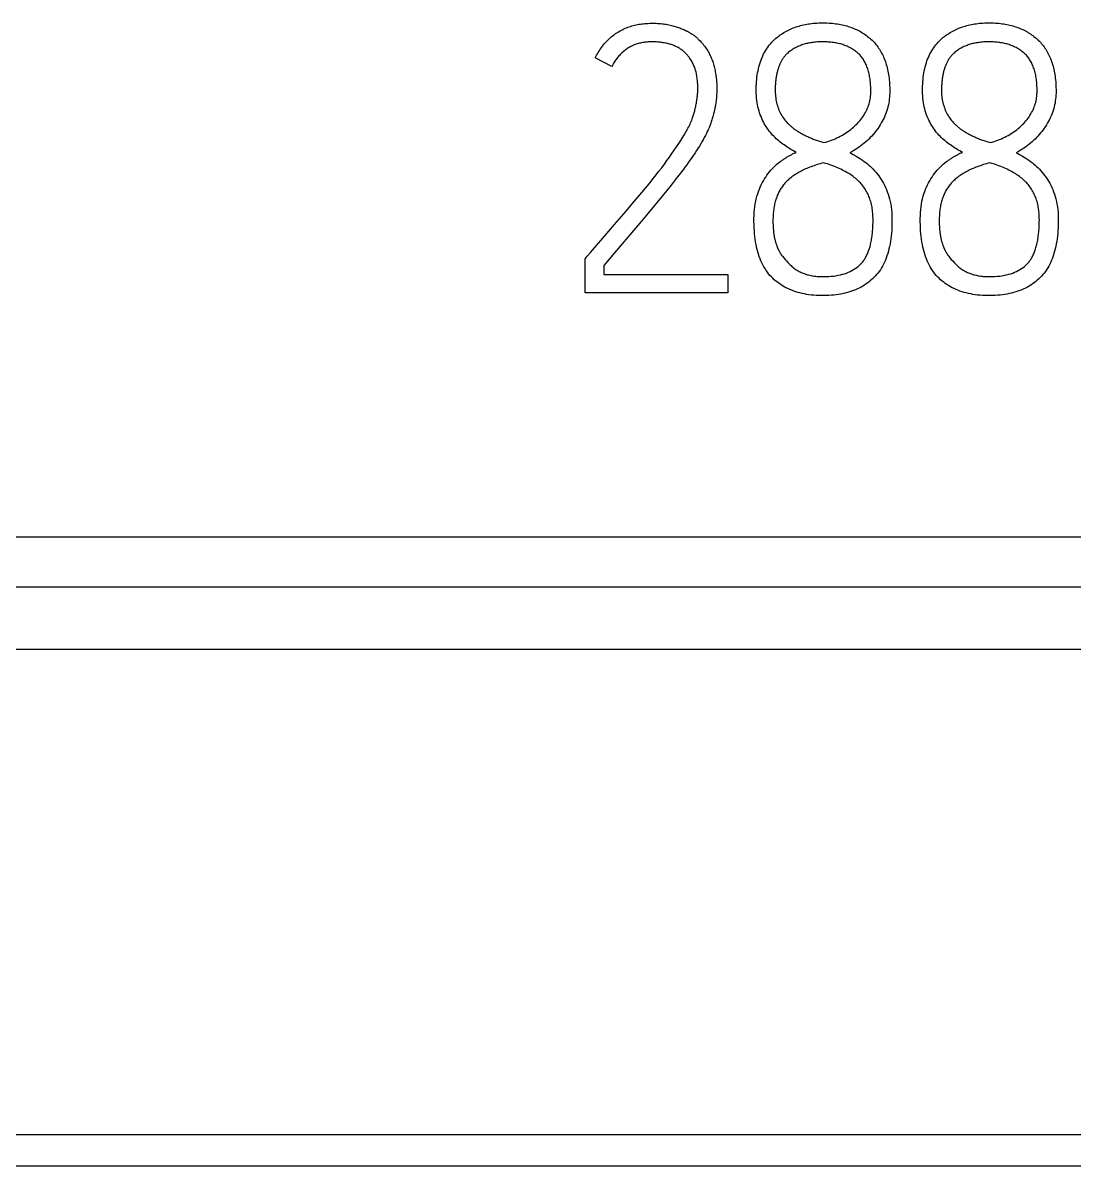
# Model space of a CAD drawing. Header units: inches. Extents: x 9000 to 22395, y 8106 to 17135.
# Drawn here: x 10247.93 to 10261.86, y 8432.73 to 8447.88 of the extents above; entities that cross this region are included whole.
import ezdxf

# ---------------------------------------------------------------- set-up
doc = ezdxf.new("R2010")
doc.units = ezdxf.units.IN
doc.header["$MEASUREMENT"] = 0
doc.layers.add('20000_FRONT_O', color=7, linetype='Continuous')
doc.layers.add('20500_FRONT_O_LABELING', color=7, linetype='Continuous')

# ---------------------------------------------------------------- blocks, each defined once
blk = doc.blocks.new('A$C21A67833')
at = {"layer": '20000_FRONT_O', "linetype": 'Continuous'}
for p, q in [((107.7639, 65.3462), (61.0212, 65.3462)), ((107.7639, 65.0475), (61.0212, 65.0475)), ((107.7639, 64.6773), (61.0212, 64.6773)), ((107.7639, 61.7827), (61.0212, 61.7827)), ((107.7639, 61.5951), (61.0212, 61.5951))]:
    blk.add_line(p, q, dxfattribs=at)
at = {"layer": '20500_FRONT_O_LABELING', "linetype": 'Continuous'}
for p, q in [((89.7102, 68.1542), (89.6104, 68.2052)), ((90.0633, 67.4457), (90.0372, 67.4135)), ((90.0105, 67.3807), (89.9829, 67.3473)), ((90.0372, 67.4135), (90.0105, 67.3807)), ((89.9547, 67.3133), (89.9258, 67.2787)), ((89.9829, 67.3473), (89.9547, 67.3133)), ((89.7262, 67.2105), (89.7957, 67.2918)), ((89.9258, 67.2787), (89.8961, 67.2435)), ((89.5818, 67.0436), (89.6928, 67.1716)), ((89.6928, 67.1716), (89.7262, 67.2105)), ((89.5636, 67.0226), (89.5818, 67.0436)), ((89.7254, 67.0426), (89.6614, 66.967)), ((89.5502, 67.007), (89.5636, 67.0226)), ((89.5502, 66.8029), (89.5502, 67.007)), ((89.6614, 66.967), (89.6614, 66.9137)), ((89.6614, 66.9137), (90.4026, 66.9137)), ((90.4026, 66.9137), (90.4026, 66.8029)), ((90.4026, 66.8029), (89.5502, 66.8029))]:
    blk.add_line(p, q, dxfattribs=at)
for points in [[(89.6104, 68.2052), (89.6147, 68.2136), (89.6192, 68.2219), (89.6238, 68.23), (89.6285, 68.2379), (89.6333, 68.2456), (89.6382, 68.2531), (89.6433, 68.2605), (89.6484, 68.2677), (89.6537, 68.2747), (89.659, 68.2816), (89.6645, 68.2883), (89.6701, 68.2948), (89.6758, 68.3011), (89.6816, 68.3072), (89.6875, 68.3132), (89.6935, 68.319), (89.6997, 68.3246), (89.7059, 68.33), (89.7123, 68.3353), (89.7188, 68.3404), (89.7254, 68.3453), (89.7321, 68.3501), (89.7389, 68.3546), (89.7458, 68.359), (89.7528, 68.3632), (89.76, 68.3673), (89.7672, 68.3711), (89.7746, 68.3748), (89.7821, 68.3783), (89.7897, 68.3817), (89.7974, 68.3848), (89.8052, 68.3878), (89.8131, 68.3906), (89.8212, 68.3932), (89.8293, 68.3957), (89.8376, 68.398), (89.8459, 68.4001), (89.8544, 68.402), (89.863, 68.4038), (89.8717, 68.4053), (89.8805, 68.4067), (89.8895, 68.408), (89.8985, 68.409), (89.9076, 68.4099), (89.9169, 68.4106), (89.9263, 68.4111), (89.9358, 68.4115), (89.9454, 68.4116), (89.955, 68.4116), (89.9645, 68.4115), (89.9739, 68.4112), (89.9831, 68.4107), (89.9921, 68.4102), (90.0009, 68.4094), (90.0096, 68.4086), (90.0181, 68.4076), (90.0264, 68.4065), (90.0346, 68.4052), (90.0426, 68.4038), (90.0505, 68.4022), (90.0582, 68.4006), (90.0657, 68.3987), (90.0731, 68.3968), (90.0804, 68.3948), (90.0875, 68.3927), (90.0945, 68.3905), (90.1014, 68.3883), (90.1081, 68.386), (90.1148, 68.3836), (90.1212, 68.3811), (90.1276, 68.3786), (90.1338, 68.376), (90.1399, 68.3734), (90.1459, 68.3707), (90.1517, 68.368), (90.1575, 68.3652)], [(90.6802, 68.3141), (90.6868, 68.32), (90.6934, 68.3257), (90.7003, 68.3312), (90.7072, 68.3365), (90.7143, 68.3416), (90.7215, 68.3466), (90.7288, 68.3514), (90.7362, 68.356), (90.7438, 68.3605), (90.7515, 68.3648), (90.7593, 68.3689), (90.7673, 68.3728), (90.7753, 68.3765), (90.7835, 68.3801), (90.7919, 68.3835), (90.8003, 68.3867), (90.8089, 68.3897), (90.8176, 68.3925), (90.8265, 68.3952), (90.8354, 68.3977), (90.8445, 68.4), (90.8537, 68.4022), (90.8631, 68.4041), (90.8726, 68.4059), (90.8822, 68.4075), (90.8919, 68.4089), (90.9018, 68.4102), (90.9118, 68.4112), (90.9219, 68.4121), (90.9321, 68.4128), (90.9425, 68.4134), (90.953, 68.4137), (90.9744, 68.4139), (90.985, 68.4137), (90.9955, 68.4133), (91.0058, 68.4128), (91.016, 68.4121), (91.0261, 68.4112), (91.0361, 68.4102), (91.0459, 68.409), (91.0556, 68.4076), (91.0652, 68.406), (91.0747, 68.4042), (91.084, 68.4023), (91.0931, 68.4002), (91.1022, 68.3979), (91.1111, 68.3955), (91.1199, 68.3929), (91.1286, 68.3901), (91.1371, 68.3871), (91.1455, 68.384), (91.1537, 68.3807), (91.1619, 68.3772), (91.1699, 68.3735), (91.1778, 68.3697), (91.1855, 68.3657), (91.1931, 68.3615), (91.2006, 68.3572), (91.208, 68.3526), (91.2152, 68.3479), (91.2223, 68.3431), (91.2293, 68.338), (91.2361, 68.3328), (91.2428, 68.3274), (91.2494, 68.3219), (91.2558, 68.3161), (91.2621, 68.3102), (91.2683, 68.3041), (91.2743, 68.2979), (91.28, 68.2914), (91.2856, 68.2848), (91.291, 68.278), (91.2963, 68.2711), (91.3013, 68.2639), (91.3062, 68.2566), (91.3108, 68.2492), (91.3153, 68.2415), (91.3196, 68.2337), (91.3238, 68.2256), (91.3277, 68.2175), (91.3314, 68.2091), (91.335, 68.2006), (91.3384, 68.1919), (91.3416, 68.183), (91.3446, 68.1739), (91.3475, 68.1647), (91.3501, 68.1553), (91.3526, 68.1457), (91.3549, 68.136), (91.357, 68.1261), (91.3589, 68.116), (91.3606, 68.1057), (91.3622, 68.0953), (91.3636, 68.0847), (91.3648, 68.0739), (91.3658, 68.063), (91.3666, 68.0518), (91.3672, 68.0405), (91.3677, 68.0291), (91.3679, 68.0174), (91.368, 68.0056), (91.3679, 67.9938), (91.3673, 67.982), (91.3665, 67.9704), (91.3652, 67.9588), (91.3637, 67.9473), (91.3617, 67.9359), (91.3595, 67.9246), (91.3568, 67.9134), (91.3539, 67.9023), (91.3505, 67.8913), (91.3468, 67.8803), (91.3428, 67.8695), (91.3384, 67.8587), (91.3337, 67.8481), (91.3286, 67.8375), (91.3232, 67.827), (91.3174, 67.8167), (91.3113, 67.8064), (91.3048, 67.7962), (91.298, 67.7861), (91.291, 67.7763), (91.2836, 67.7666), (91.2761, 67.7571), (91.2682, 67.7479), (91.2601, 67.7388), (91.2517, 67.7299), (91.2431, 67.7212), (91.2342, 67.7128), (91.225, 67.7045), (91.2156, 67.6964), (91.2059, 67.6886), (91.196, 67.6809), (91.1858, 67.6735), (91.1753, 67.6662), (91.1645, 67.6592), (91.1535, 67.6523), (91.1423, 67.6457), (91.1307, 67.6393)], [(91.6723, 68.3141), (91.6789, 68.32), (91.6856, 68.3257), (91.6924, 68.3312), (91.6993, 68.3365), (91.7064, 68.3416), (91.7136, 68.3466), (91.7209, 68.3514), (91.7283, 68.356), (91.7359, 68.3605), (91.7436, 68.3648), (91.7514, 68.3689), (91.7594, 68.3728), (91.7675, 68.3765), (91.7757, 68.3801), (91.784, 68.3835), (91.7924, 68.3867), (91.801, 68.3897), (91.8097, 68.3925), (91.8186, 68.3952), (91.8275, 68.3977), (91.8366, 68.4), (91.8459, 68.4022), (91.8552, 68.4041), (91.8647, 68.4059), (91.8743, 68.4075), (91.884, 68.4089), (91.8939, 68.4102), (91.9039, 68.4112), (91.914, 68.4121), (91.9242, 68.4128), (91.9346, 68.4134), (91.9451, 68.4137), (91.9665, 68.4139), (91.9771, 68.4137), (91.9876, 68.4133), (91.9979, 68.4128), (92.0082, 68.4121), (92.0183, 68.4112), (92.0282, 68.4102), (92.0381, 68.409), (92.0478, 68.4076), (92.0573, 68.406), (92.0668, 68.4042), (92.0761, 68.4023), (92.0853, 68.4002), (92.0943, 68.3979), (92.1032, 68.3955), (92.112, 68.3929), (92.1207, 68.3901), (92.1292, 68.3871), (92.1376, 68.384), (92.1459, 68.3807), (92.154, 68.3772), (92.162, 68.3735), (92.1699, 68.3697), (92.1776, 68.3657), (92.1852, 68.3615), (92.1927, 68.3572), (92.2001, 68.3526), (92.2073, 68.3479), (92.2144, 68.3431), (92.2214, 68.338), (92.2282, 68.3328), (92.2349, 68.3274), (92.2415, 68.3219), (92.2479, 68.3161), (92.2543, 68.3102), (92.2604, 68.3041), (92.2664, 68.2979), (92.2721, 68.2914), (92.2777, 68.2848), (92.2832, 68.278), (92.2884, 68.2711), (92.2934, 68.2639), (92.2983, 68.2566), (92.3029, 68.2492), (92.3074, 68.2415), (92.3117, 68.2337), (92.3159, 68.2256), (92.3198, 68.2175), (92.3236, 68.2091), (92.3271, 68.2006), (92.3305, 68.1919), (92.3337, 68.183), (92.3367, 68.1739), (92.3396, 68.1647), (92.3422, 68.1553), (92.3447, 68.1457), (92.347, 68.136), (92.3491, 68.1261), (92.351, 68.116), (92.3528, 68.1057), (92.3543, 68.0953), (92.3557, 68.0847), (92.3569, 68.0739), (92.3579, 68.063), (92.3587, 68.0518), (92.3593, 68.0405), (92.3598, 68.0291), (92.3601, 68.0174), (92.3602, 68.0056), (92.36, 67.9938), (92.3595, 67.982), (92.3586, 67.9704), (92.3574, 67.9588), (92.3558, 67.9473), (92.3539, 67.9359), (92.3516, 67.9246), (92.3489, 67.9134), (92.346, 67.9023), (92.3426, 67.8913), (92.339, 67.8803), (92.3349, 67.8695), (92.3306, 67.8587), (92.3258, 67.8481), (92.3207, 67.8375), (92.3153, 67.827), (92.3095, 67.8167), (92.3034, 67.8064), (92.2969, 67.7962), (92.2901, 67.7861), (92.2831, 67.7763), (92.2758, 67.7666), (92.2682, 67.7571), (92.2603, 67.7479), (92.2522, 67.7388), (92.2439, 67.7299), (92.2352, 67.7212), (92.2263, 67.7128), (92.2172, 67.7045), (92.2077, 67.6964), (92.198, 67.6886), (92.1881, 67.6809), (92.1779, 67.6735), (92.1674, 67.6662), (92.1567, 67.6592), (92.1457, 67.6523), (92.1344, 67.6457), (92.1229, 67.6393)], [(90.1575, 68.3652), (90.1607, 68.3635), (90.1638, 68.3618), (90.1669, 68.3601), (90.17, 68.3583), (90.173, 68.3566), (90.176, 68.3548), (90.179, 68.353), (90.1819, 68.3512), (90.1847, 68.3494), (90.1875, 68.3475), (90.1903, 68.3456), (90.1931, 68.3437), (90.1958, 68.3418), (90.1984, 68.3399), (90.2011, 68.338), (90.2036, 68.336), (90.2062, 68.334), (90.2087, 68.332), (90.2111, 68.33), (90.2136, 68.328), (90.2159, 68.3259), (90.2183, 68.3238), (90.2206, 68.3217), (90.2228, 68.3196)], [(90.1741, 68.2052), (90.1708, 68.2096), (90.1674, 68.2139), (90.164, 68.2181), (90.1605, 68.2222), (90.1568, 68.2262), (90.1531, 68.2301), (90.1493, 68.2339), (90.1454, 68.2376), (90.1414, 68.2411), (90.1372, 68.2446), (90.133, 68.248), (90.1287, 68.2512), (90.1244, 68.2544), (90.1199, 68.2575), (90.1153, 68.2604), (90.1106, 68.2633), (90.1059, 68.266), (90.101, 68.2686), (90.096, 68.2712), (90.091, 68.2736), (90.0858, 68.2759), (90.0806, 68.2782), (90.0753, 68.2803), (90.0698, 68.2823), (90.0643, 68.2842), (90.0587, 68.286), (90.053, 68.2877), (90.0472, 68.2893), (90.0413, 68.2908), (90.0353, 68.2922), (90.0292, 68.2935), (90.023, 68.2947), (90.0167, 68.2957), (90.0103, 68.2967), (90.0039, 68.2976), (89.9973, 68.2983), (89.9907, 68.299), (89.9839, 68.2996), (89.9771, 68.3), (89.9701, 68.3004), (89.9631, 68.3006), (89.9559, 68.3007), (89.9487, 68.3008), (89.9415, 68.3007), (89.9344, 68.3005), (89.9274, 68.3001), (89.9204, 68.2996), (89.9136, 68.2989), (89.9068, 68.2981), (89.9001, 68.2971), (89.8935, 68.296), (89.887, 68.2948), (89.8806, 68.2934), (89.8742, 68.2919), (89.868, 68.2902), (89.8618, 68.2884), (89.8557, 68.2864), (89.8497, 68.2843), (89.8438, 68.2821), (89.838, 68.2797), (89.8323, 68.2771), (89.8266, 68.2745), (89.8211, 68.2716), (89.8156, 68.2687), (89.8102, 68.2656), (89.8049, 68.2623), (89.7997, 68.2589), (89.7945, 68.2554), (89.7895, 68.2517), (89.7845, 68.2478), (89.7797, 68.2439), (89.7749, 68.2397), (89.7702, 68.2355), (89.7656, 68.2311), (89.7611, 68.2265), (89.7566, 68.2218), (89.7523, 68.217), (89.748, 68.212), (89.7438, 68.2069), (89.7398, 68.2016), (89.7358, 68.1962), (89.7318, 68.1906), (89.728, 68.1849), (89.7243, 68.179), (89.7206, 68.173), (89.717, 68.1669), (89.7136, 68.1606), (89.7102, 68.1542)], [(90.2228, 68.3196), (90.2298, 68.3128), (90.2364, 68.3061), (90.2426, 68.2994), (90.2486, 68.2927), (90.2542, 68.2861), (90.2595, 68.2796), (90.2645, 68.2731), (90.2691, 68.2666), (90.2736, 68.2601), (90.2779, 68.2534), (90.2821, 68.2467), (90.286, 68.2399), (90.2898, 68.2331), (90.2934, 68.2261), (90.2969, 68.2191), (90.3001, 68.212), (90.3033, 68.2049), (90.3062, 68.1977), (90.309, 68.1903), (90.3116, 68.183), (90.314, 68.1755), (90.3163, 68.168), (90.3185, 68.1604), (90.3204, 68.1528), (90.3223, 68.1451), (90.324, 68.1375), (90.3256, 68.1298), (90.3271, 68.1221), (90.3285, 68.1144), (90.3297, 68.1067), (90.3308, 68.0989), (90.3319, 68.0912), (90.3328, 68.0835), (90.3336, 68.0757), (90.3342, 68.068), (90.3348, 68.0602), (90.3353, 68.0525), (90.3356, 68.0447), (90.3358, 68.0369), (90.3359, 68.0292), (90.3358, 68.0136), (90.3354, 67.9981), (90.3346, 67.9827), (90.3334, 67.9673), (90.3318, 67.9521), (90.3299, 67.9369), (90.3275, 67.9217), (90.3248, 67.9067), (90.3218, 67.8919), (90.3186, 67.8775), (90.3168, 67.8704), (90.315, 67.8633), (90.3132, 67.8564), (90.3112, 67.8495), (90.3093, 67.8428), (90.3072, 67.8361), (90.3051, 67.8295), (90.3028, 67.823), (90.3006, 67.8166), (90.2982, 67.8103)], [(90.8089, 67.6415), (90.793, 67.6503), (90.785, 67.6548), (90.7771, 67.6596), (90.7692, 67.6644), (90.7612, 67.6695), (90.7533, 67.6747), (90.7453, 67.68), (90.7374, 67.6855), (90.7294, 67.6912), (90.7214, 67.6971), (90.7136, 67.7031), (90.7058, 67.7095), (90.6983, 67.716), (90.6908, 67.7229), (90.6835, 67.7299), (90.6763, 67.7372), (90.6693, 67.7447), (90.6625, 67.7525), (90.6557, 67.7605), (90.6492, 67.7688), (90.6428, 67.7773), (90.6366, 67.786), (90.6306, 67.7951), (90.6249, 67.8044), (90.6194, 67.8139), (90.6142, 67.8238), (90.6092, 67.8339), (90.6044, 67.8443), (90.5999, 67.8549), (90.5956, 67.8659), (90.5916, 67.8771), (90.5879, 67.8886), (90.5845, 67.9005), (90.5816, 67.9126), (90.579, 67.9251), (90.5768, 67.9379), (90.5749, 67.951), (90.5735, 67.9644), (90.5724, 67.9781), (90.5717, 67.9921), (90.5713, 68.0065), (90.5713, 68.021), (90.5717, 68.0354), (90.5723, 68.0494), (90.5732, 68.0632), (90.5743, 68.0767), (90.5758, 68.09), (90.5776, 68.103), (90.5796, 68.1157), (90.5819, 68.1282), (90.5845, 68.1404), (90.5874, 68.1523), (90.5906, 68.164), (90.5941, 68.1754), (90.5978, 68.1865), (90.6018, 68.1973), (90.6062, 68.2079), (90.6108, 68.2182), (90.6156, 68.2283), (90.6208, 68.2381), (90.6263, 68.2476), (90.632, 68.2569), (90.6381, 68.2658), (90.6444, 68.2746), (90.651, 68.283), (90.6578, 68.2912), (90.665, 68.2991), (90.6725, 68.3067), (90.6802, 68.3141)], [(90.9754, 67.6994), (90.987, 67.7028), (90.9984, 67.7064), (91.0097, 67.7103), (91.0207, 67.7143), (91.0314, 67.7185), (91.042, 67.723), (91.0524, 67.7276), (91.0625, 67.7324), (91.0724, 67.7375), (91.0822, 67.7428), (91.0916, 67.7482), (91.1009, 67.7539), (91.11, 67.7598), (91.1188, 67.7659), (91.1275, 67.7722), (91.1359, 67.7787), (91.1441, 67.7854), (91.1521, 67.7923), (91.1598, 67.7994), (91.1674, 67.8068), (91.1747, 67.8143), (91.1818, 67.8221), (91.1886, 67.8299), (91.1951, 67.8379), (91.2012, 67.8459), (91.207, 67.854), (91.2125, 67.8622), (91.2176, 67.8705), (91.2224, 67.8788), (91.2269, 67.8873), (91.231, 67.8958), (91.2348, 67.9044), (91.2383, 67.9132), (91.2415, 67.922), (91.2443, 67.9309), (91.2468, 67.9399), (91.2489, 67.9489), (91.2507, 67.9581), (91.2522, 67.9674), (91.2534, 67.9767), (91.2542, 67.9862), (91.2547, 67.9957), (91.2549, 68.0054), (91.2548, 68.015), (91.2546, 68.0244), (91.2543, 68.0337), (91.2538, 68.0428), (91.2532, 68.0517), (91.2524, 68.0605), (91.2515, 68.0691), (91.2504, 68.0775), (91.2492, 68.0858), (91.2478, 68.0939), (91.2464, 68.1018), (91.2447, 68.1096), (91.2429, 68.1172), (91.241, 68.1246), (91.239, 68.1318), (91.2368, 68.1389), (91.2344, 68.1459), (91.2319, 68.1526), (91.2293, 68.1592), (91.2265, 68.1656), (91.2236, 68.1719), (91.2205, 68.1779), (91.2173, 68.1839), (91.214, 68.1896), (91.2105, 68.1952), (91.2069, 68.2006), (91.2031, 68.2058), (91.1991, 68.2109), (91.1951, 68.2158), (91.1909, 68.2206), (91.1865, 68.2251), (91.182, 68.2295), (91.1774, 68.2338), (91.1726, 68.2379), (91.1678, 68.2419), (91.1628, 68.2457), (91.1577, 68.2494), (91.1525, 68.253), (91.1472, 68.2565), (91.1417, 68.2598), (91.1362, 68.263), (91.1305, 68.2661), (91.1248, 68.269), (91.1189, 68.2718), (91.1129, 68.2745), (91.1068, 68.2771), (91.1005, 68.2795), (91.0942, 68.2818), (91.0877, 68.2839), (91.0812, 68.286), (91.0745, 68.2879), (91.0677, 68.2896), (91.0608, 68.2913), (91.0538, 68.2928), (91.0467, 68.2942), (91.0394, 68.2954), (91.0321, 68.2965), (91.0246, 68.2975), (91.017, 68.2984), (91.0093, 68.2991), (91.0015, 68.2997), (90.9936, 68.3002), (90.9855, 68.3005), (90.9773, 68.3007), (90.9691, 68.3008), (90.9608, 68.3007), (90.9526, 68.3005), (90.9446, 68.3002), (90.9366, 68.2998), (90.9288, 68.2992), (90.921, 68.2985), (90.9134, 68.2977), (90.9059, 68.2967), (90.8985, 68.2956), (90.8913, 68.2944), (90.8841, 68.293), (90.8771, 68.2915), (90.8701, 68.2899), (90.8633, 68.2881), (90.8566, 68.2863), (90.85, 68.2842), (90.8435, 68.2821), (90.8372, 68.2798), (90.8309, 68.2774), (90.8248, 68.2749), (90.8187, 68.2722), (90.8128, 68.2694), (90.807, 68.2665), (90.8013, 68.2634), (90.7957, 68.2602), (90.7903, 68.2569), (90.7849, 68.2534), (90.7797, 68.2498), (90.7745, 68.2461), (90.7695, 68.2423), (90.7646, 68.2383), (90.7598, 68.2341)], [(91.801, 67.6415), (91.7851, 67.6503), (91.7771, 67.6548), (91.7692, 67.6596), (91.7613, 67.6644), (91.7533, 67.6695), (91.7454, 67.6747), (91.7374, 67.68), (91.7295, 67.6855), (91.7215, 67.6912), (91.7136, 67.6971), (91.7057, 67.7031), (91.698, 67.7095), (91.6904, 67.716), (91.6829, 67.7229), (91.6756, 67.7299), (91.6685, 67.7372), (91.6614, 67.7447), (91.6546, 67.7525), (91.6478, 67.7605), (91.6413, 67.7688), (91.6349, 67.7773), (91.6287, 67.786), (91.6227, 67.7951), (91.617, 67.8044), (91.6115, 67.8139), (91.6063, 67.8238), (91.6013, 67.8339), (91.5965, 67.8443), (91.592, 67.8549), (91.5877, 67.8659), (91.5837, 67.8771), (91.58, 67.8886), (91.5767, 67.9005), (91.5737, 67.9126), (91.5711, 67.9251), (91.5689, 67.9379), (91.5671, 67.951), (91.5656, 67.9644), (91.5645, 67.9781), (91.5638, 67.9921), (91.5634, 68.0065), (91.5635, 68.021), (91.5638, 68.0354), (91.5644, 68.0494), (91.5653, 68.0632), (91.5665, 68.0767), (91.5679, 68.09), (91.5697, 68.103), (91.5717, 68.1157), (91.574, 68.1282), (91.5766, 68.1404), (91.5795, 68.1523), (91.5827, 68.164), (91.5862, 68.1754), (91.5899, 68.1865), (91.594, 68.1973), (91.5983, 68.2079), (91.6029, 68.2182), (91.6078, 68.2283), (91.6129, 68.2381), (91.6184, 68.2476), (91.6241, 68.2569), (91.6302, 68.2658), (91.6365, 68.2746), (91.6431, 68.283), (91.65, 68.2912), (91.6571, 68.2991), (91.6646, 68.3067), (91.6723, 68.3141)], [(91.9675, 67.6994), (91.9791, 67.7028), (91.9906, 67.7064), (92.0018, 67.7103), (92.0128, 67.7143), (92.0236, 67.7185), (92.0341, 67.723), (92.0445, 67.7276), (92.0546, 67.7324), (92.0646, 67.7375), (92.0743, 67.7428), (92.0838, 67.7482), (92.093, 67.7539), (92.1021, 67.7598), (92.111, 67.7659), (92.1196, 67.7722), (92.128, 67.7787), (92.1362, 67.7854), (92.1442, 67.7923), (92.152, 67.7994), (92.1595, 67.8068), (92.1669, 67.8143), (92.174, 67.8221), (92.1808, 67.8299), (92.1872, 67.8379), (92.1933, 67.8459), (92.1991, 67.854), (92.2046, 67.8622), (92.2097, 67.8705), (92.2145, 67.8788), (92.219, 67.8873), (92.2231, 67.8958), (92.227, 67.9044), (92.2304, 67.9132), (92.2336, 67.922), (92.2364, 67.9309), (92.2389, 67.9399), (92.241, 67.9489), (92.2429, 67.9581), (92.2444, 67.9674), (92.2455, 67.9767), (92.2464, 67.9862), (92.2469, 67.9957), (92.247, 68.0054), (92.247, 68.015), (92.2468, 68.0244), (92.2464, 68.0337), (92.2459, 68.0428), (92.2453, 68.0517), (92.2445, 68.0605), (92.2436, 68.0691), (92.2425, 68.0775), (92.2413, 68.0858), (92.24, 68.0939), (92.2385, 68.1018), (92.2368, 68.1096), (92.2351, 68.1172), (92.2331, 68.1246), (92.2311, 68.1318), (92.2289, 68.1389), (92.2265, 68.1459), (92.224, 68.1526), (92.2214, 68.1592), (92.2186, 68.1656), (92.2157, 68.1719), (92.2127, 68.1779), (92.2094, 68.1839), (92.2061, 68.1896), (92.2026, 68.1952), (92.199, 68.2006), (92.1952, 68.2058), (92.1913, 68.2109), (92.1872, 68.2158), (92.183, 68.2206), (92.1786, 68.2251), (92.1741, 68.2295), (92.1695, 68.2338), (92.1647, 68.2379), (92.1599, 68.2419), (92.1549, 68.2457), (92.1498, 68.2494), (92.1446, 68.253), (92.1393, 68.2565), (92.1338, 68.2598), (92.1283, 68.263), (92.1226, 68.2661), (92.1169, 68.269), (92.111, 68.2718), (92.105, 68.2745), (92.0989, 68.2771), (92.0927, 68.2795), (92.0863, 68.2818), (92.0799, 68.2839), (92.0733, 68.286), (92.0666, 68.2879), (92.0598, 68.2896), (92.0529, 68.2913), (92.0459, 68.2928), (92.0388, 68.2942), (92.0315, 68.2954), (92.0242, 68.2965), (92.0167, 68.2975), (92.0091, 68.2984), (92.0014, 68.2991), (91.9936, 68.2997), (91.9857, 68.3002), (91.9776, 68.3005), (91.9695, 68.3007), (91.9612, 68.3008), (91.9529, 68.3007), (91.9447, 68.3005), (91.9367, 68.3002), (91.9287, 68.2998), (91.9209, 68.2992), (91.9132, 68.2985), (91.9055, 68.2977), (91.8981, 68.2967), (91.8907, 68.2956), (91.8834, 68.2944), (91.8762, 68.293), (91.8692, 68.2915), (91.8623, 68.2899), (91.8554, 68.2881), (91.8487, 68.2863), (91.8421, 68.2842), (91.8356, 68.2821), (91.8293, 68.2798), (91.823, 68.2774), (91.8169, 68.2749), (91.8108, 68.2722), (91.8049, 68.2694), (91.7991, 68.2665), (91.7934, 68.2634), (91.7878, 68.2602), (91.7824, 68.2569), (91.777, 68.2534), (91.7718, 68.2498), (91.7667, 68.2461), (91.7616, 68.2423), (91.7567, 68.2383), (91.7519, 68.2341)], [(90.1916, 67.848), (90.1936, 67.8536), (90.1955, 67.8593), (90.1974, 67.8652), (90.1992, 67.8711), (90.201, 67.8771), (90.2027, 67.8832), (90.2044, 67.8894), (90.206, 67.8957), (90.2076, 67.902), (90.2091, 67.9085), (90.2105, 67.9151), (90.2119, 67.9218), (90.2133, 67.9286), (90.2146, 67.9355), (90.2158, 67.9424), (90.2169, 67.9494), (90.2179, 67.9563), (90.2188, 67.9634), (90.2197, 67.9704), (90.2204, 67.9775), (90.221, 67.9846), (90.2216, 67.9917), (90.222, 67.9989), (90.2224, 68.006), (90.2226, 68.0133), (90.2228, 68.0205), (90.2228, 68.0277), (90.2228, 68.035), (90.2226, 68.0422), (90.2223, 68.0494), (90.2219, 68.0565), (90.2213, 68.0636), (90.2206, 68.0707), (90.2199, 68.0777), (90.2189, 68.0847), (90.2179, 68.0917), (90.2167, 68.0986), (90.2154, 68.1055), (90.214, 68.1123), (90.2125, 68.1191), (90.2108, 68.1258), (90.2089, 68.1325), (90.2069, 68.139), (90.2048, 68.1455), (90.2024, 68.1519), (90.1999, 68.1582), (90.1973, 68.1643), (90.1944, 68.1704), (90.1914, 68.1765), (90.1883, 68.1824), (90.185, 68.1882), (90.1815, 68.194), (90.1779, 68.1996), (90.1741, 68.2052)], [(90.7598, 68.2341), (90.7567, 68.2313), (90.7537, 68.2285), (90.7507, 68.2255), (90.7478, 68.2224), (90.7449, 68.2193), (90.7421, 68.2161), (90.7394, 68.2128), (90.7368, 68.2094), (90.7342, 68.206), (90.7316, 68.2024), (90.7292, 68.1988), (90.7268, 68.1951), (90.7245, 68.1913), (90.7222, 68.1874), (90.72, 68.1835), (90.7179, 68.1795), (90.7158, 68.1754), (90.7138, 68.1712), (90.7119, 68.1669), (90.71, 68.1625), (90.7082, 68.1581), (90.7065, 68.1536), (90.7048, 68.149), (90.7032, 68.1443), (90.7017, 68.1395), (90.7002, 68.1347), (90.6988, 68.1298), (90.6975, 68.1248), (90.6962, 68.1197), (90.695, 68.1145), (90.6938, 68.1093), (90.6928, 68.104), (90.6918, 68.0986), (90.6908, 68.0931), (90.6899, 68.0875), (90.6891, 68.0819), (90.6884, 68.0762), (90.6877, 68.0703), (90.6871, 68.0645), (90.6865, 68.0585), (90.686, 68.0525), (90.6856, 68.0463), (90.6852, 68.0401), (90.6849, 68.0338), (90.6847, 68.0275), (90.6845, 68.021), (90.6844, 68.0145), (90.6844, 68.0079)], [(91.7519, 68.2341), (91.7488, 68.2313), (91.7458, 68.2285), (91.7428, 68.2255), (91.7399, 68.2224), (91.737, 68.2193), (91.7342, 68.2161), (91.7315, 68.2128), (91.7289, 68.2094), (91.7263, 68.206), (91.7238, 68.2024), (91.7213, 68.1988), (91.7189, 68.1951), (91.7166, 68.1913), (91.7143, 68.1874), (91.7121, 68.1835), (91.71, 68.1795), (91.7079, 68.1754), (91.7059, 68.1712), (91.704, 68.1669), (91.7021, 68.1625), (91.7004, 68.1581), (91.6986, 68.1536), (91.6969, 68.149), (91.6953, 68.1443), (91.6938, 68.1395), (91.6923, 68.1347), (91.6909, 68.1298), (91.6896, 68.1248), (91.6883, 68.1197), (91.6871, 68.1145), (91.686, 68.1093), (91.6849, 68.104), (91.6839, 68.0986), (91.6829, 68.0931), (91.682, 68.0875), (91.6812, 68.0819), (91.6805, 68.0762), (91.6798, 68.0703), (91.6792, 68.0645), (91.6786, 68.0585), (91.6781, 68.0525), (91.6777, 68.0463), (91.6773, 68.0401), (91.6771, 68.0338), (91.6768, 68.0275), (91.6767, 68.021), (91.6766, 68.0145), (91.6765, 68.0079)], [(90.6844, 68.0079), (90.6848, 67.9975), (90.6854, 67.9872), (90.6863, 67.9771), (90.6875, 67.9672), (90.689, 67.9575), (90.6908, 67.9479), (90.6928, 67.9385), (90.6951, 67.9293), (90.6977, 67.9202), (90.7005, 67.9113), (90.7037, 67.9026), (90.7071, 67.8941), (90.7108, 67.8857), (90.7148, 67.8775), (90.719, 67.8695), (90.7236, 67.8616), (90.7284, 67.8539), (90.7335, 67.8464), (90.7388, 67.839), (90.7445, 67.8319), (90.7504, 67.8249), (90.7566, 67.8181), (90.7598, 67.8147), (90.7631, 67.8114), (90.7665, 67.8081), (90.7699, 67.8048), (90.7735, 67.8016), (90.7771, 67.7984), (90.7808, 67.7952), (90.7846, 67.7921), (90.7884, 67.789), (90.7924, 67.7859), (90.7964, 67.7828), (90.8006, 67.7798), (90.8047, 67.7768), (90.809, 67.7739), (90.8134, 67.7709), (90.8178, 67.768), (90.8224, 67.7652), (90.827, 67.7623), (90.8317, 67.7595), (90.8364, 67.7568), (90.8413, 67.754), (90.8462, 67.7513), (90.8512, 67.7486), (90.8563, 67.746), (90.8615, 67.7433), (90.8668, 67.7407), (90.8721, 67.7382), (90.8775, 67.7357), (90.883, 67.7332), (90.8886, 67.7307), (90.8943, 67.7283), (90.9001, 67.7259), (90.9059, 67.7235), (90.9118, 67.7211), (90.9178, 67.7188), (90.9239, 67.7165), (90.93, 67.7143), (90.9362, 67.7121), (90.9426, 67.7099), (90.949, 67.7077), (90.9554, 67.7056), (90.962, 67.7035), (90.9686, 67.7014), (90.9754, 67.6994)], [(91.6765, 68.0079), (91.6769, 67.9975), (91.6775, 67.9872), (91.6784, 67.9771), (91.6796, 67.9672), (91.6811, 67.9575), (91.6829, 67.9479), (91.6849, 67.9385), (91.6872, 67.9293), (91.6898, 67.9202), (91.6927, 67.9113), (91.6958, 67.9026), (91.6992, 67.8941), (91.7029, 67.8857), (91.7069, 67.8775), (91.7111, 67.8695), (91.7157, 67.8616), (91.7205, 67.8539), (91.7256, 67.8464), (91.7309, 67.839), (91.7366, 67.8319), (91.7425, 67.8249), (91.7487, 67.8181), (91.7519, 67.8147), (91.7552, 67.8114), (91.7586, 67.8081), (91.762, 67.8048), (91.7656, 67.8016), (91.7692, 67.7984), (91.7729, 67.7952), (91.7767, 67.7921), (91.7806, 67.789), (91.7845, 67.7859), (91.7886, 67.7828), (91.7927, 67.7798), (91.7969, 67.7768), (91.8011, 67.7739), (91.8055, 67.7709), (91.81, 67.768), (91.8145, 67.7652), (91.8191, 67.7623), (91.8238, 67.7595), (91.8285, 67.7568), (91.8334, 67.754), (91.8383, 67.7513), (91.8434, 67.7486), (91.8485, 67.746), (91.8536, 67.7433), (91.8589, 67.7407), (91.8642, 67.7382), (91.8697, 67.7357), (91.8752, 67.7332), (91.8808, 67.7307), (91.8864, 67.7283), (91.8922, 67.7259), (91.898, 67.7235), (91.9039, 67.7211), (91.9099, 67.7188), (91.916, 67.7165), (91.9221, 67.7143), (91.9284, 67.7121), (91.9347, 67.7099), (91.9411, 67.7077), (91.9476, 67.7056), (91.9541, 67.7035), (91.9608, 67.7014), (91.9675, 67.6994)], [(89.9218, 67.442), (89.9398, 67.4639), (89.9573, 67.4856), (89.9744, 67.5072), (89.9911, 67.5288), (90.0074, 67.5502), (90.0233, 67.5714), (90.0389, 67.5925), (90.054, 67.6134), (90.0686, 67.634), (90.0827, 67.6542), (90.0962, 67.6742), (90.1092, 67.6939), (90.1217, 67.7133), (90.1337, 67.7323), (90.1393, 67.7417), (90.1448, 67.7509), (90.15, 67.7599), (90.155, 67.7688), (90.1597, 67.7774), (90.1642, 67.7859), (90.1685, 67.7943), (90.1725, 67.8025), (90.1763, 67.8105), (90.1799, 67.8183), (90.1832, 67.826), (90.1862, 67.8335), (90.189, 67.8408), (90.1916, 67.848)], [(90.2982, 67.8103), (90.2941, 67.7993), (90.2896, 67.7882), (90.2847, 67.7769), (90.2795, 67.7653), (90.2738, 67.7536), (90.2678, 67.7416), (90.2615, 67.7294), (90.2547, 67.717), (90.2476, 67.7044), (90.2401, 67.6916), (90.2322, 67.6786), (90.2239, 67.6654), (90.2152, 67.652), (90.2062, 67.6384), (90.1969, 67.6246), (90.1873, 67.6107), (90.1774, 67.5965), (90.1672, 67.5822), (90.1568, 67.5678), (90.1461, 67.5531), (90.1351, 67.5383), (90.1239, 67.5233), (90.1124, 67.5081), (90.1005, 67.4928), (90.0884, 67.4773), (90.076, 67.4616), (90.0633, 67.4457)], [(91.1307, 67.6393), (91.1402, 67.6345), (91.1496, 67.6295), (91.1685, 67.6187), (91.1874, 67.607), (91.2062, 67.5944), (91.2157, 67.5877), (91.2251, 67.5808), (91.2343, 67.5736), (91.2434, 67.566), (91.2523, 67.558), (91.261, 67.5496), (91.2695, 67.5408), (91.2779, 67.5317), (91.2861, 67.5222), (91.2941, 67.5123), (91.3019, 67.5021), (91.3094, 67.4914), (91.3167, 67.4804), (91.3236, 67.469), (91.3301, 67.4573), (91.3364, 67.4451), (91.3423, 67.4326), (91.3479, 67.4196), (91.3532, 67.4063), (91.3582, 67.3926), (91.3629, 67.3785), (91.367, 67.3638), (91.3705, 67.3487), (91.3736, 67.3331), (91.3762, 67.3169), (91.3782, 67.3003), (91.3797, 67.2833), (91.3808, 67.2657), (91.3813, 67.2477), (91.3813, 67.2293), (91.381, 67.2111), (91.3804, 67.1934), (91.3794, 67.176), (91.3781, 67.1591), (91.3764, 67.1426), (91.3744, 67.1264), (91.3721, 67.1106), (91.3695, 67.0953), (91.3665, 67.0803), (91.3632, 67.0658), (91.3595, 67.0516), (91.3556, 67.0378), (91.3513, 67.0244), (91.3466, 67.0115), (91.3416, 66.9989), (91.3363, 66.9867), (91.3307, 66.9749), (91.3247, 66.9635), (91.3184, 66.9524), (91.3118, 66.9418), (91.3048, 66.9316), (91.2975, 66.9218), (91.2898, 66.9123), (91.2818, 66.9033), (91.2735, 66.8946), (91.2649, 66.8863), (91.256, 66.8784), (91.2468, 66.8707), (91.2374, 66.8634), (91.2277, 66.8565), (91.2177, 66.8499), (91.2074, 66.8436), (91.1968, 66.8376), (91.186, 66.832), (91.1749, 66.8267), (91.1635, 66.8217), (91.1518, 66.8171), (91.1398, 66.8128), (91.1276, 66.8089), (91.1151, 66.8052), (91.1023, 66.8019), (91.0893, 66.799), (91.0759, 66.7964), (91.0623, 66.7941), (91.0484, 66.7921), (91.0343, 66.7905), (91.0198, 66.7892), (91.0051, 66.7882), (90.9901, 66.7876), (90.9748, 66.7873), (90.9594, 66.7873), (90.9441, 66.7877), (90.9292, 66.7884), (90.9145, 66.7895), (90.9001, 66.7908), (90.886, 66.7926), (90.8721, 66.7946), (90.8586, 66.7971), (90.8453, 66.7998), (90.8323, 66.8029), (90.8195, 66.8064), (90.807, 66.8101), (90.7948, 66.8143), (90.7829, 66.8187), (90.7713, 66.8235), (90.7599, 66.8287), (90.7488, 66.8341), (90.738, 66.84), (90.7275, 66.8461), (90.7172, 66.8527), (90.7073, 66.8595), (90.6976, 66.8667), (90.6882, 66.8743), (90.679, 66.8821), (90.6701, 66.8904), (90.6616, 66.8989), (90.6533, 66.9079), (90.6454, 66.9173), (90.6379, 66.9271), (90.6306, 66.9373), (90.6238, 66.9479), (90.6172, 66.959), (90.611, 66.9704), (90.6052, 66.9823), (90.5997, 66.9945), (90.5945, 67.0072), (90.5897, 67.0203), (90.5852, 67.0338), (90.5811, 67.0477), (90.5773, 67.062), (90.5738, 67.0768), (90.5707, 67.0919), (90.5679, 67.1075), (90.5655, 67.1234), (90.5634, 67.1398), (90.5616, 67.1566), (90.5602, 67.1738), (90.5592, 67.1914), (90.5584, 67.2094), (90.558, 67.2279), (90.558, 67.2466), (90.5584, 67.2651), (90.5594, 67.2831), (90.5608, 67.3005), (90.5628, 67.3174), (90.5653, 67.3338), (90.5682, 67.3496), (90.5717, 67.3649), (90.5757, 67.3797), (90.5801, 67.394), (90.5849, 67.4078), (90.5901, 67.4213), (90.5956, 67.4343), (90.6014, 67.4471), (90.6075, 67.4594), (90.614, 67.4713), (90.6208, 67.4829), (90.6279, 67.4941), (90.6353, 67.505), (90.6431, 67.5154), (90.6511, 67.5256), (90.6593, 67.5353), (90.6678, 67.5447), (90.6766, 67.5538), (90.6856, 67.5624), (90.6949, 67.5707), (90.7045, 67.5787), (90.7143, 67.5863)], [(90.9731, 67.5795), (90.9632, 67.5768), (90.9534, 67.574), (90.9439, 67.5712), (90.9345, 67.5683), (90.9253, 67.5653), (90.9162, 67.5622), (90.9074, 67.5591), (90.8987, 67.5559), (90.8902, 67.5527), (90.8818, 67.5493), (90.8737, 67.5459), (90.8657, 67.5424), (90.8578, 67.5389), (90.8502, 67.5352), (90.8427, 67.5315), (90.8354, 67.5278), (90.8283, 67.5239), (90.8213, 67.52), (90.8146, 67.516), (90.808, 67.5119), (90.8015, 67.5078), (90.7953, 67.5035), (90.7892, 67.4992), (90.7833, 67.4949), (90.7776, 67.4904), (90.772, 67.4859), (90.7666, 67.4813), (90.7614, 67.4767), (90.7564, 67.4719), (90.7515, 67.4671), (90.7468, 67.4622), (90.7423, 67.4573), (90.738, 67.4522), (90.7338, 67.4471), (90.7297, 67.4418), (90.7257, 67.4364), (90.7219, 67.4308), (90.7183, 67.4252), (90.7147, 67.4194), (90.7113, 67.4135), (90.7081, 67.4075), (90.7049, 67.4013), (90.7019, 67.3951), (90.6991, 67.3887), (90.6964, 67.3822), (90.6938, 67.3756), (90.6913, 67.3688), (90.689, 67.362), (90.6869, 67.355), (90.6849, 67.3479), (90.683, 67.3406), (90.6812, 67.3333), (90.6796, 67.3258), (90.6781, 67.3182), (90.6768, 67.3105), (90.6756, 67.3027), (90.6745, 67.2947), (90.6736, 67.2867), (90.6729, 67.2785), (90.6722, 67.2701), (90.6717, 67.2617), (90.6714, 67.2531), (90.6712, 67.2445), (90.6711, 67.2356), (90.6711, 67.2269), (90.6713, 67.2183), (90.6715, 67.21), (90.6718, 67.2018), (90.6723, 67.1939), (90.6728, 67.1862), (90.6734, 67.1787), (90.6741, 67.1714), (90.6749, 67.1643), (90.6758, 67.1575), (90.6768, 67.1509), (90.6785, 67.141)], [(90.7143, 67.5863), (90.7181, 67.589), (90.722, 67.5917), (90.7258, 67.5944), (90.7297, 67.597), (90.7335, 67.5996), (90.7374, 67.6022), (90.7413, 67.6047), (90.7451, 67.6072), (90.749, 67.6096), (90.7529, 67.612), (90.7568, 67.6144), (90.7608, 67.6167), (90.7647, 67.619), (90.7687, 67.6212), (90.7726, 67.6235), (90.7766, 67.6256), (90.7806, 67.6278), (90.7846, 67.6298), (90.7886, 67.6319), (90.7926, 67.6339), (90.7967, 67.6359), (90.8007, 67.6378), (90.8048, 67.6397), (90.8089, 67.6415)], [(90.7277, 67.0223), (90.7352, 67.0128), (90.7431, 67.0034), (90.7514, 66.994), (90.7602, 66.9846), (90.7693, 66.9751), (90.774, 66.9704), (90.7789, 66.9659), (90.7838, 66.9615), (90.7889, 66.9573), (90.794, 66.9532), (90.7993, 66.9493), (90.8046, 66.9455), (90.8101, 66.9419), (90.8157, 66.9384), (90.8213, 66.9351), (90.8271, 66.9319), (90.833, 66.9289), (90.839, 66.926), (90.8451, 66.9233), (90.8513, 66.9208), (90.8576, 66.9184), (90.864, 66.9161), (90.8705, 66.914), (90.8772, 66.9121), (90.8839, 66.9103), (90.8907, 66.9086), (90.8977, 66.9071), (90.9047, 66.9058), (90.9119, 66.9046), (90.9191, 66.9035), (90.9265, 66.9026), (90.934, 66.9019), (90.9415, 66.9013), (90.9492, 66.9008), (90.957, 66.9005), (90.9728, 66.9004), (90.9885, 66.9007), (91.0037, 66.9014), (91.0185, 66.9026), (91.0328, 66.9041), (91.0467, 66.9061), (91.0602, 66.9084), (91.0732, 66.9112), (91.0858, 66.9144), (91.098, 66.918), (91.1098, 66.922), (91.1211, 66.9264), (91.1319, 66.9313), (91.1424, 66.9365), (91.1524, 66.9422), (91.162, 66.9483), (91.1711, 66.9547), (91.1798, 66.9616), (91.1881, 66.969), (91.196, 66.9767), (91.1997, 66.9807), (91.2034, 66.985), (91.207, 66.9893), (91.2104, 66.9939), (91.2138, 66.9985), (91.2171, 67.0034), (91.2202, 67.0084), (91.2233, 67.0135), (91.2262, 67.0188), (91.2291, 67.0243), (91.2318, 67.0299), (91.2345, 67.0357), (91.2371, 67.0416), (91.2395, 67.0477), (91.2419, 67.0539), (91.2441, 67.0603), (91.2463, 67.0669), (91.2483, 67.0736), (91.2503, 67.0804), (91.2521, 67.0874), (91.2539, 67.0946), (91.2555, 67.1019), (91.2571, 67.1094), (91.2585, 67.117), (91.2598, 67.1248), (91.2611, 67.1328), (91.2622, 67.1409), (91.2633, 67.1491), (91.2642, 67.1575), (91.2651, 67.1661), (91.2658, 67.1748), (91.2665, 67.1836), (91.267, 67.1926), (91.2675, 67.2018), (91.2678, 67.2111), (91.2681, 67.2206), (91.2682, 67.2302), (91.2682, 67.24), (91.2681, 67.2498), (91.2678, 67.2594), (91.2674, 67.2689), (91.2667, 67.2783), (91.2658, 67.2875), (91.2648, 67.2965), (91.2635, 67.3054), (91.2621, 67.3142), (91.2604, 67.3228), (91.2586, 67.3313), (91.2566, 67.3396), (91.2544, 67.3478), (91.2519, 67.3559), (91.2494, 67.3638), (91.2466, 67.3715), (91.2436, 67.3791), (91.2404, 67.3866), (91.2371, 67.3939), (91.2335, 67.401), (91.2298, 67.4081), (91.2259, 67.4149), (91.2217, 67.4217), (91.2174, 67.4282), (91.2129, 67.4347), (91.2082, 67.441), (91.2034, 67.4471), (91.1983, 67.4531), (91.193, 67.459), (91.1875, 67.4647), (91.1817, 67.4704), (91.1757, 67.476), (91.1695, 67.4815), (91.163, 67.4869), (91.1563, 67.4922), (91.1494, 67.4975), (91.1422, 67.5026), (91.1348, 67.5076), (91.1271, 67.5126), (91.1193, 67.5174), (91.1111, 67.5222), (91.1028, 67.5269), (91.0942, 67.5315), (91.0854, 67.536), (91.0763, 67.5404), (91.0671, 67.5447), (91.0575, 67.5489), (91.0478, 67.553), (91.0378, 67.5571), (91.0276, 67.561), (91.0172, 67.5649), (91.0065, 67.5687), (90.9956, 67.5723), (90.9844, 67.5759), (90.9731, 67.5795)], [(92.1229, 67.6393), (92.1323, 67.6345), (92.1417, 67.6295), (92.1606, 67.6187), (92.1795, 67.607), (92.1983, 67.5944), (92.2078, 67.5877), (92.2172, 67.5808), (92.2264, 67.5736), (92.2355, 67.566), (92.2444, 67.558), (92.2531, 67.5496), (92.2616, 67.5408), (92.27, 67.5317), (92.2782, 67.5222), (92.2862, 67.5123), (92.294, 67.5021), (92.3016, 67.4914), (92.3088, 67.4804), (92.3157, 67.469), (92.3223, 67.4573), (92.3285, 67.4451), (92.3344, 67.4326), (92.3401, 67.4196), (92.3454, 67.4063), (92.3504, 67.3926), (92.355, 67.3785), (92.3591, 67.3638), (92.3627, 67.3487), (92.3657, 67.3331), (92.3683, 67.3169), (92.3703, 67.3003), (92.3719, 67.2833), (92.3729, 67.2657), (92.3734, 67.2477), (92.3735, 67.2293), (92.3731, 67.2111), (92.3725, 67.1934), (92.3715, 67.176), (92.3702, 67.1591), (92.3685, 67.1426), (92.3666, 67.1264), (92.3642, 67.1106), (92.3616, 67.0953), (92.3586, 67.0803), (92.3553, 67.0658), (92.3517, 67.0516), (92.3477, 67.0378), (92.3434, 67.0244), (92.3387, 67.0115), (92.3338, 66.9989), (92.3285, 66.9867), (92.3228, 66.9749), (92.3168, 66.9635), (92.3105, 66.9524), (92.3039, 66.9418), (92.2969, 66.9316), (92.2896, 66.9218), (92.2819, 66.9123), (92.274, 66.9033), (92.2656, 66.8946), (92.257, 66.8863), (92.2481, 66.8784), (92.239, 66.8707), (92.2295, 66.8634), (92.2198, 66.8565), (92.2098, 66.8499), (92.1995, 66.8436), (92.1889, 66.8376), (92.1781, 66.832), (92.167, 66.8267), (92.1556, 66.8217), (92.1439, 66.8171), (92.132, 66.8128), (92.1197, 66.8089), (92.1072, 66.8052), (92.0945, 66.8019), (92.0814, 66.799), (92.0681, 66.7964), (92.0544, 66.7941), (92.0406, 66.7921), (92.0264, 66.7905), (92.0119, 66.7892), (91.9972, 66.7882), (91.9822, 66.7876), (91.967, 66.7873), (91.9515, 66.7873), (91.9363, 66.7877), (91.9213, 66.7884), (91.9066, 66.7895), (91.8922, 66.7908), (91.8781, 66.7926), (91.8643, 66.7946), (91.8507, 66.7971), (91.8374, 66.7998), (91.8244, 66.8029), (91.8116, 66.8064), (91.7992, 66.8101), (91.787, 66.8143), (91.775, 66.8187), (91.7634, 66.8235), (91.752, 66.8287), (91.741, 66.8341), (91.7301, 66.84), (91.7196, 66.8461), (91.7094, 66.8527), (91.6994, 66.8595), (91.6897, 66.8667), (91.6803, 66.8743), (91.6711, 66.8821), (91.6623, 66.8904), (91.6537, 66.8989), (91.6454, 66.9079), (91.6375, 66.9173), (91.63, 66.9271), (91.6228, 66.9373), (91.6159, 66.9479), (91.6093, 66.959), (91.6032, 66.9704), (91.5973, 66.9823), (91.5918, 66.9945), (91.5866, 67.0072), (91.5818, 67.0203), (91.5773, 67.0338), (91.5732, 67.0477), (91.5694, 67.062), (91.5659, 67.0768), (91.5628, 67.0919), (91.56, 67.1075), (91.5576, 67.1234), (91.5555, 67.1398), (91.5538, 67.1566), (91.5523, 67.1738), (91.5513, 67.1914), (91.5505, 67.2094), (91.5502, 67.2279), (91.5501, 67.2466), (91.5505, 67.2651), (91.5515, 67.2831), (91.553, 67.3005), (91.5549, 67.3174), (91.5574, 67.3338), (91.5603, 67.3496), (91.5638, 67.3649), (91.5678, 67.3797), (91.5722, 67.394), (91.577, 67.4078), (91.5822, 67.4213), (91.5877, 67.4343), (91.5935, 67.4471), (91.5996, 67.4594), (91.6061, 67.4713), (91.6129, 67.4829), (91.62, 67.4941), (91.6275, 67.505), (91.6352, 67.5154), (91.6432, 67.5256), (91.6514, 67.5353), (91.6599, 67.5447), (91.6687, 67.5538), (91.6777, 67.5624), (91.687, 67.5707), (91.6966, 67.5787), (91.7064, 67.5863)], [(91.9652, 67.5795), (91.9553, 67.5768), (91.9456, 67.574), (91.936, 67.5712), (91.9266, 67.5683), (91.9174, 67.5653), (91.9084, 67.5622), (91.8995, 67.5591), (91.8908, 67.5559), (91.8823, 67.5527), (91.8739, 67.5493), (91.8658, 67.5459), (91.8578, 67.5424), (91.85, 67.5389), (91.8423, 67.5352), (91.8348, 67.5315), (91.8275, 67.5278), (91.8204, 67.5239), (91.8135, 67.52), (91.8067, 67.516), (91.8001, 67.5119), (91.7936, 67.5078), (91.7874, 67.5035), (91.7813, 67.4992), (91.7754, 67.4949), (91.7697, 67.4904), (91.7641, 67.4859), (91.7587, 67.4813), (91.7535, 67.4767), (91.7485, 67.4719), (91.7436, 67.4671), (91.739, 67.4622), (91.7345, 67.4573), (91.7301, 67.4522), (91.7259, 67.4471), (91.7218, 67.4418), (91.7179, 67.4364), (91.714, 67.4308), (91.7104, 67.4252), (91.7068, 67.4194), (91.7034, 67.4135), (91.7002, 67.4075), (91.697, 67.4013), (91.6941, 67.3951), (91.6912, 67.3887), (91.6885, 67.3822), (91.6859, 67.3756), (91.6835, 67.3688), (91.6812, 67.362), (91.679, 67.355), (91.677, 67.3479), (91.6751, 67.3406), (91.6733, 67.3333), (91.6717, 67.3258), (91.6702, 67.3182), (91.6689, 67.3105), (91.6677, 67.3027), (91.6667, 67.2947), (91.6657, 67.2867), (91.665, 67.2785), (91.6643, 67.2701), (91.6638, 67.2617), (91.6635, 67.2531), (91.6633, 67.2445), (91.6632, 67.2356), (91.6633, 67.2269), (91.6634, 67.2183), (91.6636, 67.21), (91.664, 67.2018), (91.6644, 67.1939), (91.6649, 67.1862), (91.6655, 67.1787), (91.6662, 67.1714), (91.667, 67.1643), (91.6679, 67.1575), (91.6689, 67.1509), (91.6706, 67.141)], [(91.7064, 67.5863), (91.7103, 67.589), (91.7141, 67.5917), (91.7179, 67.5944), (91.7218, 67.597), (91.7256, 67.5996), (91.7295, 67.6022), (91.7334, 67.6047), (91.7372, 67.6072), (91.7411, 67.6096), (91.745, 67.612), (91.749, 67.6144), (91.7529, 67.6167), (91.7568, 67.619), (91.7608, 67.6212), (91.7647, 67.6235), (91.7687, 67.6256), (91.7727, 67.6278), (91.7767, 67.6298), (91.7807, 67.6319), (91.7848, 67.6339), (91.7888, 67.6359), (91.7929, 67.6378), (91.7969, 67.6397), (91.801, 67.6415)], [(91.7198, 67.0223), (91.7273, 67.0128), (91.7352, 67.0034), (91.7435, 66.994), (91.7523, 66.9846), (91.7614, 66.9751), (91.7661, 66.9704), (91.771, 66.9659), (91.7759, 66.9615), (91.781, 66.9573), (91.7861, 66.9532), (91.7914, 66.9493), (91.7967, 66.9455), (91.8022, 66.9419), (91.8078, 66.9384), (91.8135, 66.9351), (91.8192, 66.9319), (91.8251, 66.9289), (91.8311, 66.926), (91.8372, 66.9233), (91.8434, 66.9208), (91.8497, 66.9184), (91.8561, 66.9161), (91.8627, 66.914), (91.8693, 66.9121), (91.876, 66.9103), (91.8829, 66.9086), (91.8898, 66.9071), (91.8968, 66.9058), (91.904, 66.9046), (91.9112, 66.9035), (91.9186, 66.9026), (91.9261, 66.9019), (91.9336, 66.9013), (91.9413, 66.9008), (91.9491, 66.9005), (91.965, 66.9004), (91.9806, 66.9007), (91.9958, 66.9014), (92.0106, 66.9026), (92.0249, 66.9041), (92.0388, 66.9061), (92.0523, 66.9084), (92.0654, 66.9112), (92.078, 66.9144), (92.0901, 66.918), (92.1019, 66.922), (92.1132, 66.9264), (92.1241, 66.9313), (92.1345, 66.9365), (92.1445, 66.9422), (92.1541, 66.9483), (92.1632, 66.9547), (92.1719, 66.9616), (92.1802, 66.969), (92.1881, 66.9767), (92.1918, 66.9807), (92.1955, 66.985), (92.1991, 66.9893), (92.2025, 66.9939), (92.2059, 66.9985), (92.2092, 67.0034), (92.2123, 67.0084), (92.2154, 67.0135), (92.2183, 67.0188), (92.2212, 67.0243), (92.224, 67.0299), (92.2266, 67.0357), (92.2292, 67.0416), (92.2316, 67.0477), (92.234, 67.0539), (92.2362, 67.0603), (92.2384, 67.0669), (92.2404, 67.0736), (92.2424, 67.0804), (92.2442, 67.0874), (92.246, 67.0946), (92.2476, 67.1019), (92.2492, 67.1094), (92.2506, 67.117), (92.252, 67.1248), (92.2532, 67.1328), (92.2544, 67.1409), (92.2554, 67.1491), (92.2563, 67.1575), (92.2572, 67.1661), (92.2579, 67.1748), (92.2586, 67.1836), (92.2591, 67.1926), (92.2596, 67.2018), (92.2599, 67.2111), (92.2602, 67.2206), (92.2603, 67.2302), (92.2604, 67.24), (92.2603, 67.2498), (92.26, 67.2594), (92.2595, 67.2689), (92.2588, 67.2783), (92.2579, 67.2875), (92.2569, 67.2965), (92.2556, 67.3054), (92.2542, 67.3142), (92.2525, 67.3228), (92.2507, 67.3313), (92.2487, 67.3396), (92.2465, 67.3478), (92.2441, 67.3559), (92.2415, 67.3638), (92.2387, 67.3715), (92.2357, 67.3791), (92.2325, 67.3866), (92.2292, 67.3939), (92.2256, 67.401), (92.2219, 67.4081), (92.218, 67.4149), (92.2138, 67.4217), (92.2095, 67.4282), (92.205, 67.4347), (92.2003, 67.441), (92.1955, 67.4471), (92.1904, 67.4531), (92.1851, 67.459), (92.1796, 67.4647), (92.1738, 67.4704), (92.1678, 67.476), (92.1616, 67.4815), (92.1551, 67.4869), (92.1484, 67.4922), (92.1415, 67.4975), (92.1343, 67.5026), (92.1269, 67.5076), (92.1193, 67.5126), (92.1114, 67.5174), (92.1033, 67.5222), (92.0949, 67.5269), (92.0863, 67.5315), (92.0775, 67.536), (92.0685, 67.5404), (92.0592, 67.5447), (92.0497, 67.5489), (92.0399, 67.553), (92.0299, 67.5571), (92.0197, 67.561), (92.0093, 67.5649), (91.9986, 67.5687), (91.9877, 67.5723), (91.9766, 67.5759), (91.9652, 67.5795)], [(89.7957, 67.2918), (89.8135, 67.3127), (89.8313, 67.3339), (89.9218, 67.442)], [(89.8961, 67.2435), (89.8504, 67.1897), (89.7254, 67.0426)], [(90.6785, 67.141), (90.6791, 67.1376), (90.6798, 67.1342), (90.6805, 67.1309), (90.6812, 67.1276), (90.6819, 67.1243), (90.6827, 67.121), (90.6834, 67.1178), (90.6843, 67.1146), (90.6851, 67.1115), (90.6859, 67.1084), (90.6868, 67.1053), (90.6877, 67.1023), (90.6887, 67.0993), (90.6896, 67.0963), (90.6906, 67.0934), (90.6916, 67.0905), (90.6926, 67.0876), (90.6937, 67.0848), (90.6947, 67.082), (90.6958, 67.0792), (90.6969, 67.0765), (90.6981, 67.0738), (90.6992, 67.0711), (90.7004, 67.0684), (90.7016, 67.0658), (90.7028, 67.0632), (90.7041, 67.0606), (90.7053, 67.058), (90.7066, 67.0555), (90.7079, 67.0529), (90.7093, 67.0504), (90.7107, 67.048), (90.7121, 67.0455), (90.7135, 67.0431), (90.7149, 67.0407), (90.7164, 67.0383), (90.7179, 67.0359), (90.7195, 67.0336), (90.721, 67.0313), (90.7226, 67.029), (90.7243, 67.0267), (90.726, 67.0245), (90.7277, 67.0223)], [(91.6706, 67.141), (91.6712, 67.1376), (91.6719, 67.1342), (91.6726, 67.1309), (91.6733, 67.1276), (91.674, 67.1243), (91.6748, 67.121), (91.6756, 67.1178), (91.6764, 67.1146), (91.6772, 67.1115), (91.6781, 67.1084), (91.6789, 67.1053), (91.6799, 67.1023), (91.6808, 67.0993), (91.6817, 67.0963), (91.6827, 67.0934), (91.6837, 67.0905), (91.6847, 67.0876), (91.6858, 67.0848), (91.6869, 67.082), (91.6879, 67.0792), (91.6891, 67.0765), (91.6902, 67.0738), (91.6913, 67.0711), (91.6925, 67.0684), (91.6937, 67.0658), (91.6949, 67.0632), (91.6962, 67.0606), (91.6974, 67.058), (91.6987, 67.0555), (91.7001, 67.0529), (91.7014, 67.0504), (91.7028, 67.048), (91.7042, 67.0455), (91.7056, 67.0431), (91.707, 67.0407), (91.7085, 67.0383), (91.71, 67.0359), (91.7116, 67.0336), (91.7132, 67.0313), (91.7148, 67.029), (91.7164, 67.0267), (91.7181, 67.0245), (91.7198, 67.0223)]]:
    blk.add_lwpolyline(points, dxfattribs=at)

msp = doc.modelspace()

# ---------------------------------------------------------------- block references
at = {"xscale": 2.2218, "yscale": 2.2218, "zscale": 2.2218}
msp.add_blockref('A$C21A67833', (10056.419, 8295.882), dxfattribs=at)

doc.saveas('drawing.dxf')
